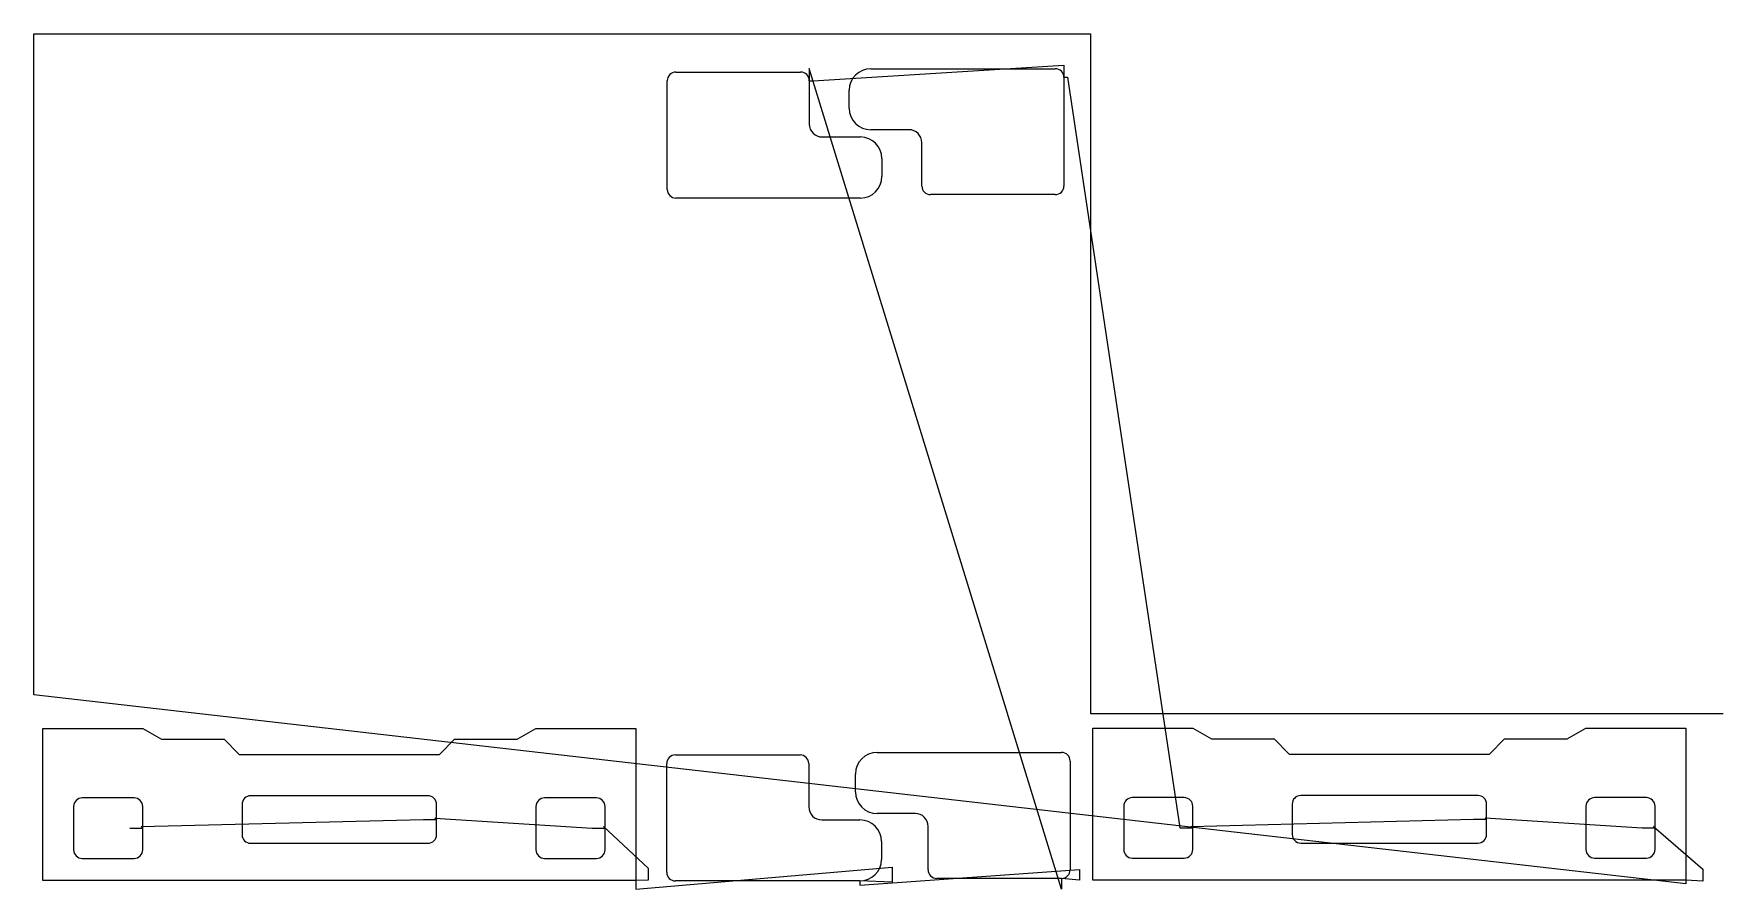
# Model space of a CAD drawing. Header units: metres. Extents: x 770 to 4680, y 0 to 1980.
import ezdxf

# ---------------------------------------------------------------- set-up
doc = ezdxf.new("R2010")
doc.units = ezdxf.units.M

msp = doc.modelspace()

# ---------------------------------------------------------------- linework, layer by layer
at = {"layer": 'TOOL_0'}
for p, q in [((769.669, 450.002), (769.669, 1980.207)), ((769.669, 1980.207), (3215.326, 1980.207)), ((3215.326, 1980.207), (3215.326, 406.591)), ((2255.879, 1891.584), (2544.679, 1891.584)), ((3148.475, 0.002), (2564.679, 1900.024)), ((2564.679, 1900.024), (2564.679, 1871.584)), ((2573.602, 1871.584), (3153.925, 1907.453)), ((2706.925, 1899.399), (3133.925, 1899.399)), ((3153.925, 1907.453), (3153.925, 1879.399)), ((3153.925, 1879.399), (3153.925, 1627.799)), ((3153.925, 1879.399), (3162.154, 1879.399)), ((3162.154, 1879.399), (3422.334, 141.937)), ((2235.879, 1619.984), (2235.879, 1871.584)), ((2564.679, 1871.584), (2564.679, 1771.284)), ((2564.679, 1871.584), (2573.602, 1871.584)), ((2656.925, 1808.099), (2656.925, 1849.399)), ((2594.679, 1741.284), (2682.879, 1741.284)), ((2795.125, 1758.099), (2706.925, 1758.099)), ((2825.125, 1627.799), (2825.125, 1728.099)), ((2732.879, 1691.284), (2732.879, 1649.984)), ((3133.925, 1607.799), (2845.125, 1607.799)), ((2682.879, 1599.984), (2255.879, 1599.984)), ((4593.582, 12.293), (769.669, 450.002)), ((3215.326, 406.591), (4678.996, 406.591)), ((4678.996, 406.591), (4679.996, 406.591)), ((790.575, 20.41), (790.575, 372.21)), ((790.575, 372.21), (1022.066, 372.21)), ((1022.066, 372.21), (1065.367, 347.21)), ((1888.281, 347.21), (1931.582, 372.21)), ((1931.582, 372.21), (2163.073, 372.21)), ((2163.073, 372.21), (2163.073, 20.41)), ((3221.084, 21.038), (3221.084, 372.838)), ((3221.084, 372.838), (3452.575, 372.838)), ((3452.575, 372.838), (3495.876, 347.838)), ((4318.79, 347.838), (4362.091, 372.838)), ((4362.091, 372.838), (4593.582, 372.838)), ((4593.582, 372.838), (4593.582, 21.038)), ((1065.367, 347.21), (1210.197, 347.21)), ((1210.197, 347.21), (1245.197, 312.21)), ((1708.451, 312.21), (1743.451, 347.21)), ((1743.451, 347.21), (1888.281, 347.21)), ((2721.475, 316.689), (3148.475, 316.689)), ((3495.876, 347.838), (3640.706, 347.838)), ((3640.706, 347.838), (3675.706, 312.838)), ((3675.706, 312.838), (4138.96, 312.838)), ((4138.96, 312.838), (4173.96, 347.838)), ((4173.96, 347.838), (4318.79, 347.838)), ((1245.197, 312.21), (1708.451, 312.21)), ((2234.678, 39.125), (2234.678, 290.725)), ((2254.678, 310.725), (2543.478, 310.725)), ((2563.478, 290.725), (2563.478, 190.425)), ((3168.475, 296.689), (3168.475, 45.089)), ((2671.475, 225.389), (2671.475, 266.689)), ((1001.826, 211.308), (881.826, 211.308)), ((1251.826, 196.309), (1251.826, 126.309)), ((1681.826, 216.309), (1271.826, 216.309)), ((1701.826, 161.309), (1701.826, 196.309)), ((2071.826, 211.31), (1951.826, 211.31)), ((3432.334, 211.937), (3312.334, 211.937)), ((3682.334, 196.937), (3682.334, 126.937)), ((4112.334, 216.937), (3702.334, 216.937)), ((4132.334, 161.937), (4132.334, 196.937)), ((4502.334, 211.937), (4382.334, 211.937)), ((861.826, 191.308), (861.826, 91.308)), ((1018.29, 144.844), (1671.826, 161.309)), ((1021.826, 141.308), (1021.826, 191.308)), ((1671.826, 161.309), (1701.826, 161.309)), ((1701.826, 161.309), (1698.29, 164.845)), ((1698.29, 164.845), (2061.826, 141.31)), ((1701.826, 126.309), (1701.826, 161.309)), ((1931.826, 191.31), (1931.826, 91.31)), ((2091.826, 141.31), (2091.826, 191.31)), ((2593.478, 160.425), (2681.678, 160.425)), ((2809.675, 175.389), (2721.475, 175.389)), ((3292.334, 191.937), (3292.334, 91.937)), ((3448.798, 145.473), (4102.334, 161.937)), ((3452.334, 141.937), (3452.334, 191.937)), ((4102.334, 161.937), (4132.334, 161.937)), ((4132.334, 161.937), (4128.798, 165.473)), ((4128.798, 165.473), (4492.334, 141.937)), ((4132.334, 126.937), (4132.334, 161.937)), ((4362.334, 191.937), (4362.334, 91.937)), ((4522.334, 141.937), (4522.334, 191.937)), ((991.826, 141.308), (1021.826, 141.308)), ((1021.826, 141.308), (1018.29, 144.844)), ((1021.826, 91.308), (1021.826, 141.308)), ((2061.826, 141.31), (2091.826, 141.31)), ((2091.826, 141.31), (2088.29, 144.846)), ((2088.29, 144.846), (2191.928, 49.013)), ((2091.826, 91.31), (2091.826, 141.31)), ((2839.675, 45.089), (2839.675, 145.389)), ((3422.334, 141.937), (3452.334, 141.937)), ((3452.334, 141.937), (3448.798, 145.473)), ((3452.334, 91.937), (3452.334, 141.937)), ((4492.334, 141.937), (4522.334, 141.937)), ((4522.334, 141.937), (4518.798, 145.473)), ((4518.798, 145.473), (4632.909, 46.164)), ((4522.334, 91.937), (4522.334, 141.937)), ((1271.826, 106.309), (1681.826, 106.309)), ((2731.678, 110.425), (2731.678, 69.125)), ((3702.334, 106.937), (4112.334, 106.937)), ((881.826, 71.308), (1001.826, 71.308)), ((1951.826, 71.31), (2071.826, 71.31)), ((2163.073, 0.002), (2756.684, 51.014)), ((2191.928, 49.013), (2191.928, 20.894)), ((2681.678, 9.018), (3190.317, 45.406)), ((2756.684, 51.014), (2756.684, 16.303)), ((3190.317, 45.406), (3190.317, 20.893)), ((3312.334, 71.937), (3432.334, 71.937)), ((4382.334, 71.937), (4502.334, 71.937)), ((4632.909, 46.164), (4632.909, 18.608)), ((2163.075, 20.41), (790.575, 20.41)), ((2163.073, 20.41), (2163.073, 13.45)), ((2163.073, 13.45), (2163.073, 0.002)), ((2191.928, 20.894), (2163.075, 20.41)), ((2681.678, 19.125), (2254.678, 19.125)), ((2756.684, 16.303), (2681.678, 19.125)), ((2681.678, 19.125), (2681.678, 9.018)), ((3148.475, 25.089), (2859.675, 25.089)), ((3190.317, 20.893), (3148.475, 25.089)), ((3148.475, 25.089), (3148.475, 16.385)), ((3148.475, 16.385), (3148.475, 0.002)), ((4593.584, 21.038), (3221.084, 21.038)), ((4593.582, 21.038), (4593.582, 12.293)), ((4632.909, 18.608), (4593.584, 21.038))]:
    msp.add_line(p, q, dxfattribs=at)
for centre, radius, start, end in [((2255.879, 1871.584), 20, 90, 180), ((2544.679, 1871.584), 20, 0, 90), ((2706.925, 1849.399), 50, 90, 180), ((3133.925, 1879.399), 20, 0, 90), ((2706.925, 1808.099), 50, 180, 270), ((2594.679, 1771.284), 30, 180, 270), ((2682.879, 1691.284), 50, 0, 90), ((2795.125, 1728.099), 30, 0, 90), ((2682.879, 1649.984), 50, 270, 0), ((2255.879, 1619.984), 20, 180, 270), ((2845.125, 1627.799), 20, 180, 270), ((3133.925, 1627.799), 20, 270, 0), ((2721.475, 266.689), 50, 90, 180), ((3148.475, 296.689), 20, 0, 90), ((2254.678, 290.725), 20, 90, 180), ((2543.478, 290.725), 20, 0, 90), ((881.826, 191.308), 20, 90, 180), ((1001.826, 191.308), 20, 0, 90), ((1271.826, 196.309), 20, 90, 180), ((1681.826, 196.309), 20, 0, 90), ((1951.826, 191.31), 20, 90, 180), ((2071.826, 191.31), 20, 0, 90), ((2721.475, 225.389), 50, 180, 270), ((3312.334, 191.937), 20, 90, 180), ((3432.334, 191.937), 20, 0, 90), ((3702.334, 196.937), 20, 90, 180), ((4112.334, 196.937), 20, 0, 90), ((4382.334, 191.937), 20, 90, 180), ((4502.334, 191.937), 20, 0, 90), ((2593.478, 190.425), 30, 180, 270), ((2681.678, 110.425), 50, 0, 90), ((2809.675, 145.389), 30, 0, 90), ((1271.826, 126.309), 20, 180, 270), ((1681.826, 126.309), 20, 270, 0), ((3702.334, 126.937), 20, 180, 270), ((4112.334, 126.937), 20, 270, 0), ((881.826, 91.308), 20, 180, 270), ((1001.826, 91.308), 20, 270, 0), ((1951.826, 91.31), 20, 180, 270), ((2071.826, 91.31), 20, 270, 0), ((3312.334, 91.937), 20, 180, 270), ((3432.334, 91.937), 20, 270, 0), ((4382.334, 91.937), 20, 180, 270), ((4502.334, 91.937), 20, 270, 0), ((2254.678, 39.125), 20, 180, 270), ((2681.678, 69.125), 50, 270, 0), ((2859.675, 45.089), 20, 180, 270), ((3148.475, 45.089), 20, 270, 0)]:
    msp.add_arc(centre, radius, start, end, dxfattribs=at)

doc.saveas('drawing.dxf')
